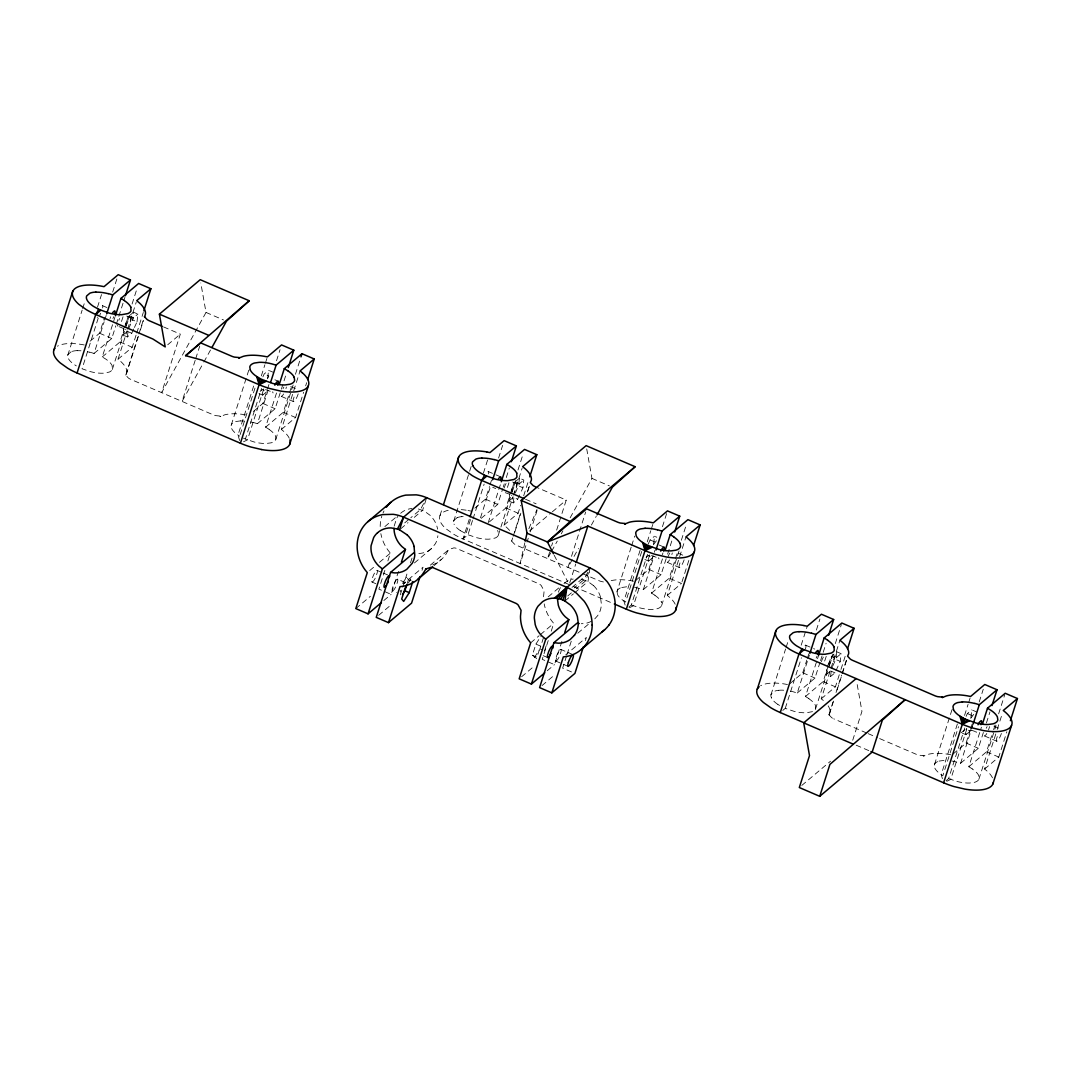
<?xml version="1.0" encoding="UTF-8"?>
<svg xmlns="http://www.w3.org/2000/svg" width="1071" height="1071" viewBox="0 0 1071 1071"><rect width="100%" height="100%" fill="white"/><g stroke="black" fill="none" stroke-linecap="round" stroke-linejoin="round"><path stroke-width="0.75" stroke-dasharray="5 3.75" d="M543.546 596.761L544.122 590.844L541.176 585.449A9.01 8.046 49.8 0 0 539.021 583.882L456.353 548.325A9.01 8.046 49.8 0 0 453.836 547.897L448.655 549.61L445.683 554.684A38.047 33.951 49.8 0 1 432.711 564.872M248.78 370.164L231.108 425.535L231.577 428.48A23.415 9.224 17.7 0 0 237.99 435.054L239.663 436.125M631.167 547.187L617.03 591.487L617.498 594.432M951.985 709.725L934.314 765.096L934.796 768.041A23.415 9.224 17.7 0 0 941.208 774.614L942.868 775.685L958.532 726.633M133.741 328.971L131.76 333.268L127.382 336.963L123.031 335.089L123.901 327.351M127.382 336.963L128.252 329.225M137.021 321.822L137.891 314.084L133.54 312.223L132.67 319.961L137.021 321.822L134.397 327.552M262.69 395.145L267.067 391.45L262.449 389.456L258.071 393.151L262.69 395.145L263.386 388.947M267.696 378.023L268.567 370.285L273.185 372.28M519.649 494.922L517.681 499.206L513.304 502.915L508.953 501.041L509.823 493.303L515.071 481.87L519.448 478.175L523.799 480.036L522.929 487.774L520.305 493.49M513.304 502.915L514.174 495.177M519.448 478.175L518.578 485.913L522.929 487.774M648.611 561.097L652.989 557.389L648.37 555.407L643.979 559.102L648.611 561.097L649.307 554.898M653.618 543.974L654.488 536.236L656.791 537.227M826.236 674.65L827.107 666.912L832.354 655.479L836.746 651.784L841.096 653.658L840.226 661.396L834.978 672.829L830.587 676.524L826.236 674.65L830.627 670.955L832.595 666.671M830.587 676.524L831.457 668.786M836.746 651.784L835.875 659.522L840.226 661.396M962.427 733.22L965.895 734.706L966.591 728.521M970.902 717.583L971.772 709.845L976.404 711.84M589.987 567.938L587.979 581.553L574.632 592.825M394.168 526.129L396.739 518.083A23.763 21.206 49.8 0 1 397.863 516.329M524.844 542.769L520.171 563.52L528.244 538.218M123.031 316.762L121.933 320.216A6.386 1.406 -66.7 0 1 120.247 323.696M285.944 388.639L286.385 387.006M508.953 482.713L507.855 486.167A6.386 1.406 -66.7 0 1 507.038 487.988M671.865 554.591L672.307 552.957M805.379 649.187L805.82 647.54A6.386 1.406 -66.7 0 0 805.553 645.144L804.187 646.295M826.236 656.322L825.139 659.776A6.386 1.406 -66.7 0 1 823.452 663.257M989.604 726.566L988.493 730.02M400.233 591.902L400.688 590.268M245.42 414.798A38.034 14.981 17.7 0 0 224.589 414.879L221.295 416.177L215.766 415.628A9.01 3.548 17.7 0 1 213.209 414.812L130.528 379.268A9.01 3.548 17.7 0 1 128.426 378.063L125.722 375.158L126.739 372.802A38.047 14.994 17.7 0 0 120.099 360.9L118.024 359.24L127.114 330.752M829.115 715.067L829.945 712.362M98.211 318.167L82.052 368.785L90.7 371.717A23.415 9.224 17.7 0 0 103.097 373.23L109.162 372.106A23.669 9.318 17.7 0 0 112.335 369.428L112.134 365.613A23.415 9.224 17.7 0 0 105.721 359.039L102.24 356.951L114.865 317.404M460.557 530.761L467.973 534.737L476.622 537.669A23.415 9.224 17.7 0 0 489.019 539.182L495.083 538.057A23.669 9.318 17.7 0 0 498.256 535.38L498.055 531.564A23.415 9.224 17.7 0 0 497.466 530.493M782.767 710.448L785.257 708.346L793.906 711.278A23.415 9.224 17.7 0 0 806.302 712.791L812.367 711.666A23.669 9.318 17.7 0 0 815.54 708.989L815.339 705.173A23.415 9.224 17.7 0 0 808.819 698.694M67.754 355.291L82.159 310.121M82.668 308.542L85.198 300.63M97.474 307.216L101.517 294.565M90.084 341.194L99.536 333.215L104.583 317.404M112.669 292.088L117.716 276.264M89.669 352.131L94.061 353.443L104.155 321.795M104.663 320.216L106.685 313.883M94.061 353.443L111.786 338.49L115.815 325.825M116.324 324.245L118.346 317.913M118.854 316.333L124.905 297.35M102.24 356.951L119.965 341.997L124.008 329.346M124.504 327.766L128.038 316.695M132.081 304.03L137.128 288.219M112.335 369.428L129.497 315.637M127.623 329.172L136.204 302.276M118.024 359.24L132.215 347.272L136.245 334.607M136.753 333.027L143.313 312.464M125.762 375.091L138.373 335.544M138.882 333.965L143.42 319.734M126.298 374.194L138.413 336.227M140.435 329.908L143.46 320.416M163.582 326.923L180.33 334.125L161.654 392.655L206.02 312.437L200.799 282.958M195.19 360.311L182.07 401.438L203.048 363.511M195.698 358.718L199.742 346.067M253.653 386.015L238.003 435.054L239.609 440.502M240.172 434.531L255.822 385.493M261.337 375.881L264.872 364.809M265.367 363.216L266.893 358.477M269.089 429.431A23.415 9.224 17.7 0 1 275.501 436.004L275.957 438.802A23.937 9.425 17.7 0 1 271.217 442.818L266.451 443.474A23.415 9.224 17.7 0 1 254.055 441.962L245.406 439.03L261.565 388.412M263.653 389.255L247.495 439.886L243.251 441.895M253.439 411.438L262.89 403.459L266.933 390.808M267.429 389.228L268.955 384.476M276.519 360.753L280.053 349.668M253.024 422.376L257.415 423.688L268.018 390.46M269.075 429.284L265.595 427.195L276.706 392.401M257.415 423.688L275.14 408.734L286.238 373.926M265.595 427.195L283.32 412.241L291.392 386.939M295.435 374.274L300.482 358.464M275.689 439.672L293.133 385.025M289.264 438.253A38.047 14.994 17.7 0 0 283.44 431.144L281.378 429.471L300.067 370.941M281.378 429.471L295.556 417.516L303.642 392.2M305.663 385.868L306.667 382.708M384.877 570.334L378.88 589.104L391.129 594.378L398.466 571.379M387.876 560.95L390.366 553.131L388.184 550.427A38.047 33.951 49.8 0 1 380.848 533.639M426.138 499.273L422.603 510.318L412.897 518.525M400.286 594.82L402.241 588.689M402.736 587.162L407.623 571.834M410.488 562.864L412.295 557.188M407.422 582.838L408.439 579.665L406.431 577.296L402.468 583.534M422.041 570.308L423.032 567.188L403.606 583.575M439.98 515.606L442.51 507.694M453.676 521.242L471.347 465.872M483.396 473.168L488.443 457.344M569.17 584.592L462.993 538.941L469.553 518.377M470.504 519.582L465.952 533.813L462.993 538.941A38.382 15.128 17.7 0 1 453.622 534.188L446.192 528.9A38.047 14.994 17.7 0 1 439.552 516.998A37.98 14.967 17.7 0 1 449.552 510.024M472.512 520.493L467.973 534.737L462.993 538.941M473.021 518.913L484.132 484.105M474.828 508.149L485.458 499.166L489.501 486.515M489.996 484.935L491.522 480.183M498.591 458.04L502.62 445.375M480.491 517.802L490.076 487.747M488.162 522.902L500.786 483.356M481.24 518.324L497.707 504.428L502.754 488.617M503.25 487.024L504.267 483.864M506.288 477.532L509.314 468.04M489.42 521.845L505.887 507.949L509.916 495.297M510.425 493.718L513.96 482.633M518.003 469.982L523.05 454.158M498.256 535.38L515.927 480.009M509.568 530.453A38.047 14.994 17.7 0 0 506.007 526.852L503.946 525.178L513.036 496.703M513.545 495.123L522.126 468.228M503.946 525.178L518.123 513.223L520.653 505.311M523.679 495.819L528.726 479.995M511.67 541.042L512.688 537.883M513.183 536.303L520.76 512.567M527.32 492.004L529.342 485.672M514.749 532.233L520.801 513.25M527.869 491.107L529.382 486.354M530.265 531.885L537.334 509.729M549.584 552.275L547.562 558.607L550.789 552.77M551.605 545.956L552.609 542.783M556.652 530.132L566.251 500.077L535.808 486.984M536.678 658.585L532.367 655.224L535.915 644.099L541.471 635.357M543.466 637.727L539.918 648.839L543.385 650.338M569.504 562.636L567.991 567.389L578.474 548.432M571.526 556.318L585.663 512.018M544.55 650.833L546.571 644.474M548.232 640.578L542.234 659.348L554.483 664.622L562.797 638.557M551.217 631.194L553.72 623.376L551.538 620.671A38.047 33.951 49.8 0 1 544.188 603.883M569.678 583.012L575.729 564.029M588.474 572.677L585.957 580.562L576.252 588.769M566.586 655.867L562.663 668.143L574.913 673.405M567.068 654.341L571.472 640.538M585.395 640.552L586.386 637.432L565.742 654.85M631.662 545.608L634.701 536.116M640.07 550.387L623.911 601.005L625.129 605.088M641.743 551.445L625.584 602.063L623.911 601.005A23.415 9.224 17.7 0 1 617.378 594.378M647.259 541.832L650.793 530.747M651.288 529.168L652.801 524.429M628.838 607.083L631.328 604.981L647.473 554.35M649.575 555.206L633.416 605.825L629.172 607.846M635.813 580.375L648.812 569.411L654.863 550.427M662.44 526.691L666.992 512.46M634.567 587.403A23.415 9.224 17.7 0 1 638.932 588.327L643.336 589.626L653.939 556.411M654.983 595.235L651.516 593.147L662.628 558.339M643.336 589.626L661.061 574.672L667.113 555.688M667.621 554.109L672.16 539.878M651.516 593.147L669.241 578.193L677.823 551.297M681.357 540.226L686.404 524.402M661.61 605.624L679.041 550.963M675.185 604.205A38.047 14.994 17.7 0 0 669.362 597.096L667.3 595.422L685.976 536.892M681.986 581.874L689.563 558.152M770.959 694.851L785.605 648.972M786.114 647.393L788.631 639.481M801.188 645.197L807.253 626.214M785.257 708.346L801.416 657.728M789.755 683.753L802.741 672.775L806.784 660.124M807.293 658.545L808.806 653.792M816.383 630.069L819.917 618.998M790.679 691.183A23.415 9.224 17.7 0 1 792.875 691.692L797.266 693.004L809.395 655.037M808.926 698.6L805.459 696.511L818.579 655.385M797.266 693.004L814.991 678.05L820.038 662.226M820.547 660.646L826.102 643.243M805.459 696.511L823.171 681.558L828.218 665.747M828.726 664.167L831.243 656.255M835.286 643.591L841.351 624.607M815.54 708.989L832.984 654.341M823.304 700.461L821.243 698.801L839.918 640.257M821.243 698.801L835.42 686.832L840.467 671.008M840.976 669.429L846.023 653.605M828.967 714.665L832.997 702M836.036 692.509L841.592 675.105M842.087 673.525L846.639 659.294M829.503 713.768L833.546 701.103M837.08 690.032L846.679 659.977M852.717 740.248L861.941 711.358L856.72 681.879M957.367 723.996L941.208 774.614L942.413 778.711M964.543 715.441L968.077 704.37M968.586 702.79L970.098 698.038M946.121 780.692L948.611 778.59L964.77 727.972M966.859 728.816L950.7 779.447L946.456 781.455M953.096 753.997L966.096 743.02L970.139 730.368M970.647 728.789L972.16 724.036M979.229 701.893L983.258 689.242M951.851 761.012A23.415 9.224 17.7 0 1 956.229 761.936L960.62 763.248L971.223 730.02M971.732 728.441L973.244 723.688M972.281 768.844L968.813 766.756L981.424 727.209M960.62 763.248L978.345 748.294L983.392 732.47M986.418 722.979L989.952 711.907M968.813 766.756L986.525 751.815L993.085 731.239M993.593 729.659L995.106 724.92M998.641 713.835L1004.705 694.851M978.894 779.233L996.057 725.455M992.469 777.827A38.047 14.994 17.7 0 0 986.659 770.705L984.597 769.045L996.713 731.078M997.208 729.485L1002.255 713.674M984.597 769.045L998.774 757.077L1006.847 731.761M110.005 318.596L110.661 316.788M126.083 325.517L126.739 323.696A6.386 1.406 -66.7 0 1 129.296 318.917L130.662 317.766A6.386 1.406 -66.7 0 1 130.93 320.162L129.832 323.616A6.386 1.406 -66.7 0 1 129.015 325.437M298.193 393.914L297.537 395.721A6.386 1.406 -66.7 0 1 294.967 400.514L293.615 401.665L281.365 396.404A6.386 1.406 -66.7 0 1 281.097 393.994M504.106 488.068L504.762 486.247A6.386 1.406 -66.7 0 1 506.463 482.78M512.005 491.469L512.661 489.648A6.386 1.406 -66.7 0 1 515.218 484.855L516.583 483.717A6.386 1.406 -66.7 0 1 516.851 486.114L515.753 489.567A6.386 1.406 -66.7 0 1 514.053 493.035M684.115 559.865L683.445 561.673A6.386 1.406 -66.7 0 1 680.888 566.465L679.523 567.617L667.287 562.342A6.386 1.406 -66.7 0 1 667.019 559.946M821.39 661.677L822.046 659.87A6.386 1.406 -66.7 0 1 823.746 656.389M829.289 665.078L829.945 663.257A6.386 1.406 -66.7 0 1 832.515 658.478L833.867 657.326A6.386 1.406 -66.7 0 1 834.135 659.723L833.037 663.177A6.386 1.406 -66.7 0 1 832.221 664.997M1001.398 733.474L1000.742 735.295A6.386 1.406 -66.7 0 1 998.172 740.074L996.82 741.226L984.57 735.964A6.386 1.406 -66.7 0 1 984.303 733.568M528.873 528.739L536.973 509.448M125.213 324.5L129.149 315.918L133.5 317.792L137.891 314.084M123.031 335.089L127.409 331.394L133.5 317.792M262.877 376.845L264.189 373.98L268.567 370.285M267.496 378.826L268.808 375.975L264.189 373.98M515.298 493.048L519.422 483.744L523.799 480.036M648.142 544.215L650.11 539.931L654.488 536.236M653.417 544.778L656.911 540.065M832.769 665.921L836.705 657.353L841.096 653.658M966.082 716.405L967.394 713.54L971.772 709.845M970.701 718.387L974.208 713.688M965.895 734.706L970.272 731.011L972.254 726.714M423.581 503.611L420.515 509.542L410.809 517.735M587.698 572.383L583.869 579.786L574.163 587.979M203.851 362.065L211.107 348.932M551.605 551.311L557.255 541.109M561.284 533.813L562.891 530.895M570.16 517.775L591.942 478.389L586.721 448.91M591.379 525.085L596.226 516.342M603.401 581.941L601.688 581.58A9.01 3.548 17.7 0 1 599.131 580.763L516.45 545.206A9.01 3.548 17.7 0 1 514.348 544.014L511.63 541.109L512.648 538.74A38.047 14.994 17.7 0 0 512.728 537.24M408.399 582.919L410.782 579.17L406.431 577.296M534.375 657.594L539.128 650.097M572.021 587.403L581.74 579.197L584.485 575.448M403.901 583.668L405.266 582.517A6.386 1.406 -66.7 0 1 405.628 582.798M414.41 562.971L431.412 548.62L435.308 543.814A23.669 21.112 49.8 0 0 437.878 535.768M594.766 618.864L597.538 615.812A23.937 21.353 49.8 0 0 600.349 610.216A23.937 21.353 49.8 0 0 601.353 603.83L600.47 597.23M130.247 314.994L133.54 312.223M167.719 344.768L180.33 334.125M384.85 526.597L396.993 516.342M404.731 522.862L409.591 518.766M400.755 528.766L408.038 522.621M369.723 570.562L374.582 566.452M379.442 562.355L390.366 553.131M355.813 608.582L370.392 596.279M383.846 600.523L391.129 594.378M430.368 565.14L448.575 549.758M508.953 501.041L513.33 497.346L517.681 499.206M433.916 565.756L441.198 559.598M378.665 615.316L392.026 604.044M529.529 531.055L551.056 512.889M552.328 511.831L566.251 500.077M548.205 596.842L559.129 587.618M567.75 595.931L571.392 592.865M564.912 601.018L573.413 593.843M530.654 642.854L539.141 635.679M540.36 634.648L553.72 623.376M521.59 676.778L533.733 666.523M577.764 633.215L589.907 622.974M547.201 670.767L554.483 664.622M542.02 685.56L555.38 674.288M667.3 595.422L681.477 583.454L669.241 578.193M801.804 785.431L830.52 761.2M961.276 732.725L965.654 729.016L970.272 731.011M400.634 513.277L402.241 511.992A23.415 20.898 49.8 0 1 411.947 508.511M431.412 548.62L429.806 549.905A23.415 20.898 49.8 0 1 417.971 553.453L415.816 553.305M563.989 583.508L565.595 582.236A23.415 20.898 49.8 0 1 573.199 579.036M106.939 307.564L102.347 305.583L100.982 306.734A6.386 1.406 -66.7 0 0 100.112 308.046M265.568 389.603L273.774 392.575M281.365 396.404L282.731 395.253A6.386 1.406 -66.7 0 0 283.601 393.941M500.505 476.796L488.256 471.535L486.903 472.686A6.386 1.406 -66.7 0 0 486.033 473.998M505.244 492.673L512.42 495.19M651.476 555.554L659.696 558.527M667.287 562.342L668.652 561.204A6.386 1.406 -66.7 0 0 669.509 559.879M970.299 729.82L976.993 732.136M984.57 735.964L985.936 734.813A6.386 1.406 -66.7 0 0 986.806 733.501M381.53 572.316L376.938 570.334L375.586 571.486A6.386 1.406 -66.7 0 0 373.016 576.278L371.918 579.732A6.386 1.406 -66.7 0 0 372.186 582.129L378.317 584.753M372.186 582.115L373.551 580.977A6.386 1.406 -66.7 0 0 376.108 576.185L377.22 572.731A6.386 1.406 -66.7 0 0 376.938 570.334M405.266 582.517L397.368 579.116L396.002 580.268A6.386 1.406 -66.7 0 0 393.445 585.061L392.347 588.515A6.386 1.406 -66.7 0 0 392.615 590.911L396.565 592.598M392.615 590.897L393.981 589.76A6.386 1.406 -66.7 0 0 396.538 584.967L397.636 581.513A6.386 1.406 -66.7 0 0 397.368 579.116M572.972 654.635L560.722 649.374L559.357 650.512A6.386 1.406 -66.7 0 0 556.8 655.305L555.702 658.759A6.386 1.406 -66.7 0 0 555.969 661.155L562.088 663.779M555.969 661.142L557.335 660.004A6.386 1.406 -66.7 0 0 559.892 655.211L560.99 651.757A6.386 1.406 -66.7 0 0 560.722 649.361M71.195 351.743L68.022 354.421A23.763 9.358 17.7 0 0 67.848 357.205L68.223 358.236A23.415 9.224 17.7 0 0 74.649 364.809L76.309 365.88M457.116 517.695L453.943 520.372A23.763 9.358 17.7 0 0 453.769 523.157L454.144 524.188M621.742 587.497L626.535 586.814A23.415 9.224 17.7 0 1 630.377 586.895M939.039 761.106L943.819 760.423A23.415 9.224 17.7 0 1 947.661 760.504M77.259 350.619L75.519 350.739A23.763 9.358 17.7 0 0 71.222 351.73M240.614 420.863L235.821 421.546A23.937 9.425 17.7 0 0 231.108 425.535M461.44 516.691L463.181 516.57M778.724 690.3L780.464 690.179A23.415 9.224 17.7 0 1 784.307 690.26M84.261 344.969L82.065 344.554A38.034 14.981 17.7 0 0 61.234 344.634A37.98 14.967 17.7 0 0 57.406 346.201M467.987 510.506L471.28 511.135M633.537 581.165L631.341 580.75A38.034 14.981 17.7 0 0 610.51 580.83M787.466 684.543L785.271 684.115A37.98 14.967 17.7 0 0 760.624 685.761M950.82 754.774L948.625 754.359A38.034 14.981 17.7 0 0 927.794 754.439L924.514 755.738L918.972 755.189A9.01 3.548 17.7 0 1 916.415 754.372L878.903 738.254M418.386 508.953L424.625 511.309L430.127 515.338A23.415 20.898 49.8 0 1 437.115 526.986L437.624 529.181M581.74 579.197L587.979 581.553L593.481 585.583M631.328 604.981L639.963 607.913A23.415 9.224 17.7 0 0 652.373 609.426L657.166 608.743A23.937 9.425 17.7 0 0 660.419 607.137A23.937 9.425 17.7 0 0 661.878 604.754L661.409 601.808M948.611 778.59L957.26 781.522A23.415 9.224 17.7 0 0 969.657 783.035L974.449 782.352A23.937 9.425 17.7 0 0 977.716 780.746A23.937 9.425 17.7 0 0 979.175 778.376L978.693 775.417A23.415 9.224 17.7 0 0 972.173 768.938M206.02 312.437L223.518 319.961M591.942 478.389L609.439 485.913M515.071 481.87L519.422 483.744M650.11 539.931L654.729 541.926M126.713 316.065L130.662 317.766M274.886 379.777L277.938 381.089M290.71 386.591L298.367 389.871M512.634 482.017L516.583 483.717M659.281 545.072L663.859 547.04M678.157 553.198L684.289 555.822M525.526 499.26L536.116 503.812M119.323 326.722L123.272 328.422M492.687 487.265L495.753 488.59M127.409 331.394L131.76 333.268M99.536 333.215L111.786 338.49M119.965 341.997L132.215 347.272M262.89 403.459L275.14 408.734M283.32 412.241L295.556 417.516M485.458 499.166L497.707 504.428M505.887 507.949L518.123 513.223M648.812 569.411L661.061 574.672M832.354 655.479L836.705 657.353M967.394 713.54L972.013 715.535M805.553 645.144L814.736 649.093M831.243 656.188L833.867 657.326M993.915 726.151L1000.046 728.775M830.627 670.955L834.978 672.829M802.741 672.775L814.991 678.05M823.171 681.558L835.42 686.832M966.096 743.02L978.345 748.294M986.525 751.815L998.774 757.077M573.681 586.533L612.799 603.361M866.626 732.979L833.747 718.828M868.166 733.648L877.363 737.598M856.171 745.188L869.465 750.905M408.439 579.665L411.344 580.91M383.07 572.972L389.188 575.609M535.915 644.099L540.534 646.094L536.986 657.206L532.367 655.224M543.211 655.666L547.79 657.634M563.627 664.435L568.219 666.416M243.385 438.119L245.406 439.03M777.854 704.37L779.527 705.441M828.927 714.718L831.632 717.637A9.01 3.548 17.7 0 0 833.747 718.828M554.176 555.206L567.67 581.66M771.441 697.81L771.066 696.766A23.763 9.358 17.7 0 1 771.24 693.981L774.4 691.304A23.763 9.358 17.7 0 1 778.751 690.286M986.217 728.28A6.386 1.406 -66.7 0 1 987.101 726.633M996.82 741.226A6.386 1.406 -66.7 0 1 996.552 738.829L997.65 735.375A6.386 1.406 -66.7 0 1 998.467 733.555M828.151 705.843A38.047 14.994 17.7 0 1 829.945 712.362M976.391 732.444A6.386 1.406 -66.7 0 1 975.935 731.346M777.72 704.33A23.415 9.224 17.7 0 1 771.321 697.757M934.314 765.096A23.937 9.425 17.7 0 1 939.066 761.093M816.959 656.269A6.386 1.406 -66.7 0 1 816.156 658.089M654.876 595.329A23.415 9.224 17.7 0 1 661.289 601.902M617.03 591.487A23.937 9.425 17.7 0 1 621.769 587.47M460.436 530.707A23.415 9.224 17.7 0 1 454.024 524.134M457.13 517.681A23.763 9.358 17.7 0 1 461.454 516.677M461.213 509.622A37.98 14.967 17.7 0 1 468.014 510.479M488.256 471.535A6.386 1.406 -66.7 0 1 488.523 473.931M679.523 567.603A6.386 1.406 -66.7 0 1 679.255 565.22L680.366 561.766A6.386 1.406 -66.7 0 1 681.169 559.932M663.029 552.89A6.386 1.406 -66.7 0 1 662.213 554.711M659.107 558.821A6.386 1.406 -66.7 0 1 658.652 557.723M511.831 495.498A6.386 1.406 -66.7 0 1 511.469 495.217M668.117 556.492A6.386 1.406 -66.7 0 1 669.817 553.024M593.615 585.636A23.415 20.898 49.8 0 1 600.59 597.283M591.406 621.247A23.415 20.898 49.8 0 1 581.325 623.697M558.406 592.169A23.937 21.353 49.8 0 1 561.217 586.573M380.192 526.517A37.98 33.884 49.8 0 1 381.798 516.235M383.03 512.996A37.98 33.884 49.8 0 1 384.007 510.961M240.506 420.957A23.415 9.224 17.7 0 1 244.349 421.037M250.708 421.961A23.415 9.224 17.7 0 1 252.903 422.469M77.152 350.712A23.415 9.224 17.7 0 1 80.994 350.793M87.353 351.716A23.415 9.224 17.7 0 1 89.562 352.225M283.012 388.719A6.386 1.406 -66.7 0 1 283.895 387.073M293.615 401.665A6.386 1.406 -66.7 0 1 293.347 399.269L294.445 395.815A6.386 1.406 -66.7 0 1 295.248 393.994M273.185 392.883A6.386 1.406 -66.7 0 1 272.73 391.772M102.347 305.583A6.386 1.406 -66.7 0 1 102.615 307.979M100.701 313.254A6.386 1.406 -66.7 0 1 99.817 314.901M97.581 317.364A6.386 1.406 -66.7 0 1 97.22 317.096M113.754 316.695A6.386 1.406 -66.7 0 1 112.937 318.529M118.011 326.146A6.386 1.406 -66.7 0 1 117.556 325.049M118.841 320.296A6.386 1.406 -66.7 0 1 119.657 318.475M125.909 329.547A6.386 1.406 -66.7 0 1 125.548 329.266M220.76 416.445L219.89 416.231L220.733 416.472M923.978 756.006L923.095 755.791L923.938 756.032"/><path stroke-width="1.5" d="M574.444 635.344A23.937 21.353 49.8 0 0 578.286 623.309L577.403 616.695A23.415 20.898 49.8 0 0 570.415 605.061L564.912 601.018L566.92 587.403L589.987 567.938A38.382 34.245 49.8 0 1 599.465 573.641L607.217 581.714A38.047 33.951 49.8 0 1 615.209 605.624A37.98 33.884 49.8 0 1 609.024 624.982M261.645 449.539L250.922 447.022A38.382 15.128 17.7 0 1 240.426 443.233L259.102 384.703L260.146 378.612L256.679 376.523A23.415 9.224 17.7 0 1 250.266 369.95M676.082 607.458A37.98 14.967 17.7 0 1 647.54 615.517L636.843 612.973A38.382 15.128 17.7 0 1 626.348 609.185L645.023 550.641L646.067 544.55L642.6 542.475A23.415 9.224 17.7 0 1 636.187 535.902L635.705 532.943A23.937 9.425 17.7 0 1 640.458 528.94L645.211 528.271M982.442 724.05L987.489 708.226L1005.2 693.272L1017.45 698.533L1003.273 710.501L1005.334 712.175A38.047 14.994 17.7 0 1 1011.158 719.284A37.98 14.967 17.7 0 1 983.513 730.596L972.816 728.052A38.382 15.128 17.7 0 1 962.307 724.264L963.351 718.172L959.884 716.084L962.32 724.264L943.631 782.794A38.382 15.128 17.7 0 0 954.127 786.596L964.851 789.099A38.034 14.981 17.7 0 0 985.681 789.032A37.98 14.967 17.7 0 0 993.299 782.606M525.205 541.176L526.999 533.197L521.202 500.438L586.132 445.643L635.143 466.715L612.358 487.171L597.029 514.883M277.764 385.132L278.206 383.485M663.685 551.07L664.127 549.436A6.386 1.406 -66.7 0 0 663.859 547.04L662.494 548.191A6.386 1.406 -66.7 0 0 660.753 551.15M817.615 654.448L818.057 652.815A6.386 1.406 -66.7 0 0 817.789 650.418L816.437 651.556A6.386 1.406 -66.7 0 0 815.567 652.868M980.969 724.692L981.411 723.059A6.386 1.406 -66.7 0 0 981.143 720.663L979.791 721.8A6.386 1.406 -66.7 0 0 978.037 724.772M54.059 349.655L72.748 291.125M240.426 443.233L77.072 372.989L95.747 314.459L98.719 309.332L109.376 313.187A23.415 9.224 17.7 0 0 121.773 314.7L127.837 313.575A23.669 9.318 17.7 0 0 131.01 310.898L130.809 307.082M106.685 313.883L112.75 294.9L130.461 279.946L118.225 274.685L104.034 286.653L100.754 286.024A38.047 14.994 17.7 0 0 78.946 304.418L86.39 309.706A38.382 15.128 17.7 0 0 95.747 314.459L152.925 339.038L165.202 346.897L159.392 314.138L200.223 279.692L249.222 300.764L226.436 321.22L211.924 347.473M115.373 315.825L120.929 298.421L138.641 283.467L150.891 288.728L143.822 310.885M125.414 295.77L130.461 279.946M270.548 382.548L276.104 365.144L293.815 350.19L281.566 344.929L267.389 356.897L264.095 356.268A38.034 14.981 17.7 0 0 243.278 356.348L239.971 357.647L234.442 357.098A9.01 3.548 17.7 0 1 231.885 356.282L200.746 342.907L185.618 355.679L201.937 360.11L259.102 384.703A38.382 15.128 17.7 0 0 269.611 388.492L280.321 391.009A37.98 14.967 17.7 0 0 302.142 372.601M279.236 384.489L284.284 368.665L301.995 353.711L314.245 358.972L307.685 379.549M288.26 367.594L293.815 350.19M300.991 356.871L301.995 353.711M289.652 444.438L308.328 385.908M592.129 625.103A38.047 33.951 49.8 0 0 584.15 601.179L576.399 593.106A38.382 34.245 49.8 0 0 566.92 587.403L403.566 517.159A38.382 34.245 49.8 0 0 393.177 514.321L382.762 514.589A37.98 33.884 49.8 0 0 358.731 535.701A38.047 33.951 49.8 0 0 365.117 569.892L367.299 572.61L355.813 608.582L368.063 613.844L382.401 568.888L405.481 549.423L401.92 546.558A23.415 20.898 49.8 0 1 394.931 534.911L394.423 532.715A23.763 21.206 49.8 0 1 394.048 528.311M407.06 534.817L399.537 529.797L403.566 517.159L426.633 497.694L589.987 567.938M413.66 552.944L390.58 572.409L376.242 617.365L388.478 622.626L411.559 603.16L420.046 576.573M401.397 562.181L405.481 549.423M388.478 622.626L399.965 586.654L403.138 586.252A38.047 33.951 49.8 0 0 422.63 574.15L426.138 568.728M402.509 594.525L404.892 590.777L406.913 584.431M407.609 584.164L405.226 587.912L401.679 599.024L403.687 601.393L409.242 592.651L412.79 581.526M443.514 504.535L458.656 457.063M470.062 516.784L481.669 480.41L484.641 475.283L495.297 479.125A23.415 9.224 17.7 0 0 507.694 480.651L513.759 479.527A23.669 9.318 17.7 0 0 516.932 476.849L516.731 473.021M492.606 479.835L498.658 460.851L516.383 445.897L504.133 440.636L489.956 452.605L486.662 451.962M501.295 481.776L506.851 464.372L524.562 449.418L536.812 454.68L529.743 476.836M511.336 461.721L516.383 445.897M425.589 569.076L430.77 567.362A9.01 8.046 49.8 0 1 433.286 567.791L515.954 603.348A9.01 8.046 49.8 0 1 518.11 604.928L521.055 610.323L520.479 616.24A38.047 33.951 49.8 0 0 528.472 640.137L530.654 642.854L519.167 678.827L531.417 684.088L545.755 639.133L568.835 619.667L565.274 616.802A23.415 20.898 49.8 0 1 558.286 605.155L557.402 598.555M564.912 601.018L562.891 600.041L566.92 587.403L554.363 598.154A23.415 20.898 49.8 0 0 542.528 601.715L538.151 606.052A23.937 21.353 49.8 0 0 535.339 611.648A23.937 21.353 49.8 0 0 534.322 618.021L535.219 624.621A23.415 20.898 49.8 0 0 542.194 636.268L545.755 639.133M576.238 562.449L587.845 526.062L645.023 550.641A38.382 15.128 17.7 0 0 655.519 554.443L666.242 556.96A38.034 14.981 17.7 0 0 687.073 556.88A37.98 14.967 17.7 0 0 694.691 550.454A38.047 14.994 17.7 0 0 688.051 538.566L685.976 536.892L700.166 524.924L687.917 519.663L670.205 534.616L665.145 550.44M579.17 623.55L577.015 623.188L553.935 642.654L539.597 687.609L551.833 692.87L574.913 673.405L583.4 646.817M564.752 632.426L568.835 619.667M551.833 692.87L563.319 656.898L566.492 656.496A38.047 33.951 49.8 0 0 592.196 624.955M655.961 550.079L662.012 531.096L679.737 516.142L667.487 510.88L653.31 522.849L650.017 522.206A38.034 14.981 17.7 0 0 629.186 522.287L625.892 523.599L620.363 523.036A9.01 3.548 17.7 0 1 617.806 522.233L586.667 508.859L547.428 541.98L526.999 533.197M674.69 531.966L679.737 516.142M693.593 545.487L700.166 524.924M675.573 610.39L694.249 551.86M757.264 689.215L775.953 630.685M804.87 723.126L780.277 712.55L798.966 654.02L801.925 648.906L812.581 652.748A23.415 9.224 17.7 0 0 824.991 654.261L831.056 653.136A23.669 9.318 17.7 0 0 834.215 650.458L834.028 646.643M809.89 653.444L815.955 634.46L833.666 619.507L821.43 614.245L807.253 626.214L803.96 625.584M818.579 655.385L824.135 637.981L841.846 623.027L854.096 628.302L847.536 648.865M828.619 635.331L833.666 619.507M819.73 796.315L829.918 764.386L905.142 699.671L882.357 720.14L872.169 752.07L819.73 796.315L799.314 787.533L809.502 755.604L803.705 722.858L856.131 678.599M973.244 723.688L979.309 704.705L997.021 689.751L984.785 684.489L970.607 696.458L967.314 695.829A38.034 14.981 17.7 0 0 946.483 695.909L943.19 697.208L937.661 696.659A9.01 3.548 17.7 0 1 935.09 695.842L852.422 660.285A9.01 3.548 17.7 0 1 850.307 659.093L847.603 656.188L848.62 653.819A38.047 14.994 17.7 0 0 841.98 641.931L839.918 640.257L854.096 628.302M991.974 705.575L997.021 689.751M1010.381 720.689L1017.45 698.533M992.857 783.999L1011.546 725.469M377.568 532.742L379.174 531.457A23.415 20.898 49.8 0 1 391.009 527.909L397.448 529.007L403.566 517.159M556.518 598.301L560.802 599.251L566.92 587.403L556.518 598.301L554.363 598.154M256.679 376.523L259.102 384.703L262.074 379.576L272.73 383.431A23.415 9.224 17.7 0 0 285.127 384.944L289.92 384.261A23.937 9.425 17.7 0 0 294.645 380.272L294.164 377.327M642.6 542.475L645.023 550.641L647.982 545.527L658.652 549.369A23.415 9.224 17.7 0 0 671.048 550.896L675.841 550.199A23.937 9.425 17.7 0 0 679.108 548.606A23.937 9.425 17.7 0 0 680.567 546.223L680.085 543.265M804.026 625.518A38.034 14.981 17.7 0 0 776.328 636.87A38.047 14.994 17.7 0 0 782.151 643.979L789.595 649.267A38.382 15.128 17.7 0 0 798.966 654.02L962.32 724.264L965.279 719.136L975.935 722.992A23.415 9.224 17.7 0 0 988.332 724.505L993.125 723.822A23.937 9.425 17.7 0 0 997.851 719.832L997.369 716.887A23.415 9.224 17.7 0 0 990.956 710.314L987.489 708.226M144.585 316.962L145.415 314.258A38.047 14.994 17.7 0 0 138.775 302.37L136.713 300.697L150.891 288.728M535.808 486.984L535.139 486.676A9.01 3.548 17.7 0 1 533.023 485.484L530.319 482.579L531.336 480.21A38.047 14.994 17.7 0 0 524.696 468.322L522.635 466.648L536.812 454.68M144.398 316.628L147.102 319.533A9.01 3.548 17.7 0 0 149.217 320.724L162.069 326.267M558.674 598.676L566.92 587.403M574.458 635.277L570.08 639.615A23.415 20.898 49.8 0 1 558.245 643.176L553.935 642.654M185.618 355.679L249.222 300.764M553.426 553.734L547.428 541.98L570.2 521.51L635.143 466.715M95.747 314.459L100.728 310.255M258.352 377.581L259.102 384.703L264.082 380.5M314.245 358.972L300.067 370.941L302.129 372.614M367.781 521.764L390.848 502.299M486.743 451.908A38.047 14.994 17.7 0 0 464.868 470.37L472.298 475.658A38.382 15.128 17.7 0 0 481.669 480.41L486.649 476.207M368.063 613.844L381.41 602.571M418.132 579.076L432.697 566.773M644.26 543.533L645.023 550.641L650.003 546.451M531.417 684.088L544.764 672.816M581.486 649.321L604.553 629.842M798.966 654.02L803.946 649.816M961.557 717.142L962.32 724.264L967.287 720.06M259.102 384.703L266.184 381.343M645.023 550.641L652.092 547.294M962.32 724.264L969.389 720.903M547.428 541.98L587.845 526.062M95.948 292.088L94.194 292.209A23.763 9.358 17.7 0 0 89.897 293.186L86.711 295.891A23.763 9.358 17.7 0 0 86.537 298.675L86.912 299.706A23.415 9.224 17.7 0 0 93.324 306.279L98.719 309.332M481.856 458.027L480.116 458.147A23.763 9.358 17.7 0 0 475.819 459.138L472.632 461.829A23.763 9.358 17.7 0 0 472.458 464.627L472.833 465.657M799.153 631.649L797.413 631.77A23.763 9.358 17.7 0 0 793.102 632.76L789.916 635.451A23.763 9.358 17.7 0 0 789.742 638.236L790.117 639.267A23.415 9.224 17.7 0 0 796.529 645.84L801.925 648.906M962.508 701.893L957.715 702.576A23.937 9.425 17.7 0 0 952.989 706.565L953.471 709.511M390.58 572.409L394.904 572.931A23.415 20.898 49.8 0 0 406.726 569.37L412.241 563.279A23.669 21.112 49.8 0 0 414.798 555.233L414.049 546.451M108.345 293.601L112.75 294.9M494.267 459.553L498.658 460.851M657.621 529.797L662.012 531.096M811.55 633.162L815.955 634.46M974.905 703.406L979.309 704.705M276.104 365.144L271.699 363.845A23.415 9.224 17.7 0 0 259.302 362.333L254.51 363.015A23.937 9.425 17.7 0 0 251.243 364.622A23.937 9.425 17.7 0 0 249.784 366.992L250.266 369.95M397.448 529.007L399.537 529.797M560.802 599.251L562.891 600.041M159.392 314.138L208.403 335.21M481.669 480.41L524.014 498.617M521.202 500.438L570.2 521.51M614.312 604.004L626.348 609.185M870.951 751.534L943.631 782.794M803.705 722.858L852.703 743.93M404.892 590.777L409.242 592.651M646.067 544.55L647.982 545.527M484.641 475.283L479.246 472.231A23.415 9.224 17.7 0 1 472.833 465.657M963.351 718.172L965.279 719.136M260.146 378.612L262.074 379.576M670.205 534.616L673.672 536.691M824.135 637.981L827.602 640.07M506.851 464.372L510.318 466.447M284.284 368.665L287.751 370.753M120.929 298.421L124.397 300.509M382.401 568.888L378.839 566.024A23.415 20.898 49.8 0 1 371.865 554.376L371.356 552.194A23.763 21.206 49.8 0 1 371.101 545.594L373.672 537.548A23.763 21.206 49.8 0 1 377.581 532.689M798.926 631.689A23.415 9.224 17.7 0 1 811.323 633.202M827.495 640.163A23.415 9.224 17.7 0 1 833.907 646.737M959.763 716.03A23.415 9.224 17.7 0 1 953.351 709.457M962.267 701.933A23.415 9.224 17.7 0 1 974.677 703.446M780.277 712.55A38.382 15.128 17.7 0 1 770.906 707.811L763.476 702.509A38.047 14.994 17.7 0 1 759.178 686.739M644.983 528.311A23.415 9.224 17.7 0 1 657.38 529.837M673.565 536.785A23.415 9.224 17.7 0 1 679.978 543.358M481.749 458.12A23.415 9.224 17.7 0 1 494.159 459.646M510.332 466.595A23.415 9.224 17.7 0 1 516.744 473.168M500.773 479.192A6.386 1.406 -66.7 0 0 500.505 476.796L499.14 477.947A6.386 1.406 -66.7 0 0 498.269 479.259M389.643 576.707A6.386 1.406 -66.7 0 0 389.188 575.609L387.822 576.76A6.386 1.406 -66.7 0 0 385.265 581.54L384.168 584.994A6.386 1.406 -66.7 0 0 384.435 587.39L385.788 586.239A6.386 1.406 -66.7 0 0 386.658 584.927M388.358 581.459A6.386 1.406 -66.7 0 1 387.541 583.28M407.181 534.871A23.415 20.898 49.8 0 1 414.169 546.505M552.81 648.25A6.386 1.406 -66.7 0 0 552.542 645.853L551.177 647.004A6.386 1.406 -66.7 0 0 548.62 651.784L547.522 655.238A6.386 1.406 -66.7 0 0 547.79 657.634L549.155 656.483A6.386 1.406 -66.7 0 0 550.896 653.524M609.038 624.929A38.034 33.937 49.8 0 1 601.929 631.903M386.363 507.212A38.034 33.937 49.8 0 1 405.829 495.11L416.244 494.856A38.382 34.245 49.8 0 1 426.633 497.694M287.871 370.807A23.415 9.224 17.7 0 1 294.284 377.38M54.849 348.343A38.047 14.994 17.7 0 0 60.271 362.949L67.701 368.237A38.382 15.128 17.7 0 0 77.072 372.989M95.841 292.182A23.415 9.224 17.7 0 1 108.238 293.695M124.41 300.643A23.415 9.224 17.7 0 1 130.823 307.216M289.893 439.927A38.034 14.981 17.7 0 1 290.08 443.046A37.98 14.967 17.7 0 1 261.619 449.566M278.206 383.485A6.386 1.406 -66.7 0 0 277.938 381.089L276.586 382.24A6.386 1.406 -66.7 0 0 274.832 385.199M114.851 313.241A6.386 1.406 -66.7 0 0 114.584 310.844L113.218 311.996A6.386 1.406 -66.7 0 0 112.361 313.308M568.38 662.387L567.938 664.02A6.386 1.406 -66.7 0 0 568.206 666.416L569.571 665.265A6.386 1.406 -66.7 0 0 572.128 660.486L573.239 657.032A6.386 1.406 -66.7 0 0 572.972 654.635L571.606 655.787A6.386 1.406 -66.7 0 0 569.049 660.566L568.38 662.387M239.449 357.901L238.565 357.701L239.409 357.928M625.37 523.853L624.487 523.652L625.37 523.853M942.654 697.475L941.77 697.261L942.614 697.489"/></g></svg>
